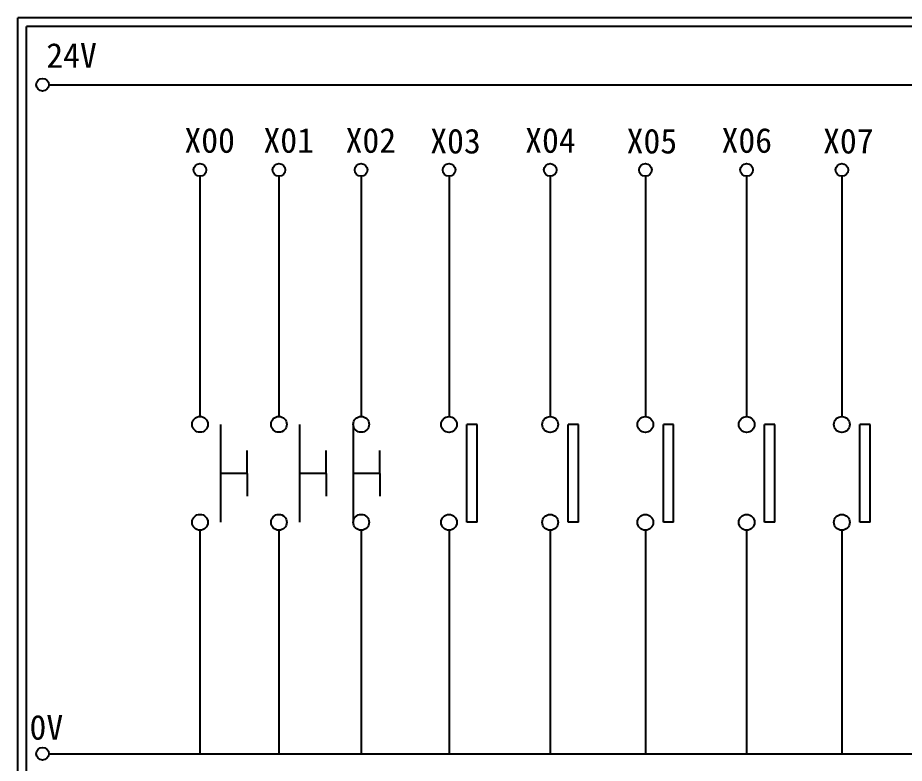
# Model space of a CAD drawing. Extents: x 275 to 562, y 265 to 469.
# Drawn here: x 274.9 to 403.8, y 360.5 to 468.9 of the extents above; entities that cross this region are included whole.
import ezdxf

# ---------------------------------------------------------------- set-up
doc = ezdxf.new("R2010")
doc.units = 0
doc.layers.get('0').update_dxf_attribs({"linetype": 'CONTINUOUS'})
doc.layers.add('圖框層', color=7, linetype='CONTINUOUS')
doc.layers.add('標尺寸層', color=3, linetype='CONTINUOUS')
doc.styles.add('STSL', font='kaiu.ttf')

msp = doc.modelspace()

# ---------------------------------------------------------------- linework, layer by layer
for p, q in [((341.71, 409.78), (340.2, 409.78)), ((356.42, 409.78), (354.91, 409.78)), ((370.26, 409.78), (368.76, 409.78)), ((384.97, 409.78), (383.47, 409.78)), ((398.82, 409.78), (397.31, 409.78)), ((308.26, 402.67), (308.26, 405.98)), ((319.75, 402.67), (319.75, 405.98)), ((327.54, 402.67), (327.54, 405.98)), ((308.26, 402.67), (308.26, 399.36)), ((319.75, 402.67), (319.75, 399.36)), ((327.54, 402.67), (327.54, 399.36)), ((341.71, 395.55), (340.2, 395.55)), ((356.42, 395.55), (354.91, 395.55)), ((370.26, 395.55), (368.76, 395.55)), ((384.97, 395.55), (383.47, 395.55)), ((398.82, 395.55), (397.31, 395.55))]:
    msp.add_line(p, q)
at = {"layer": '圖框層', "color": 7}
for p, q in [((561.9, 468.91), (274.9, 468.91)), ((274.9, 264.95), (274.9, 468.91)), ((560.65, 467.66), (276.15, 467.66)), ((276.15, 266.2), (276.15, 467.66))]:
    msp.add_line(p, q, dxfattribs=at)
at = {"layer": '標尺寸層', "color": 7}
for p, q in [((279.42, 459.17), (557.02, 459.17)), ((301.39, 445.86), (301.39, 410.94)), ((312.87, 445.86), (312.87, 410.94)), ((324.82, 445.86), (324.82, 410.94)), ((337.6, 445.86), (337.6, 410.93)), ((352.31, 445.86), (352.31, 410.93)), ((366.15, 445.86), (366.15, 410.93)), ((380.87, 445.86), (380.87, 410.93)), ((394.71, 445.86), (394.71, 410.93)), ((304.4, 409.79), (304.4, 395.56)), ((315.88, 409.79), (315.88, 395.56)), ((323.67, 409.79), (323.67, 395.56)), ((340.2, 395.55), (340.2, 409.78)), ((341.71, 395.55), (341.71, 409.78)), ((354.91, 395.55), (354.91, 409.78)), ((356.42, 395.55), (356.42, 409.78)), ((368.76, 395.55), (368.76, 409.78)), ((370.26, 395.55), (370.26, 409.78)), ((383.47, 395.55), (383.47, 409.78)), ((384.97, 395.55), (384.97, 409.78)), ((397.31, 395.55), (397.31, 409.78)), ((398.82, 395.55), (398.82, 409.78)), ((308.26, 402.67), (304.4, 402.67)), ((319.75, 402.67), (315.88, 402.67)), ((327.54, 402.67), (323.67, 402.67)), ((301.39, 394.41), (301.39, 361.9)), ((312.87, 394.41), (312.87, 361.9)), ((324.82, 394.41), (324.82, 361.9)), ((337.6, 394.41), (337.6, 361.9)), ((352.31, 394.41), (352.31, 361.9)), ((366.15, 394.41), (366.15, 361.9)), ((380.87, 394.41), (380.87, 361.9)), ((394.71, 394.41), (394.71, 361.9)), ((337.6, 394.4), (337.6, 361.9)), ((352.31, 394.4), (352.31, 361.9)), ((366.15, 394.4), (366.15, 361.9)), ((380.87, 394.4), (380.87, 361.9)), ((394.71, 394.4), (394.71, 361.9)), ((279.63, 361.9), (557.5, 361.9))]:
    msp.add_line(p, q, dxfattribs=at)
for centre, radius in [((278.5, 459.17), 0.92), ((301.39, 446.78), 0.92), ((312.87, 446.78), 0.92), ((324.82, 446.78), 0.92), ((337.6, 446.78), 0.92), ((337.6, 446.78), 0.92), ((352.31, 446.78), 0.92), ((366.15, 446.78), 0.92), ((366.15, 446.78), 0.92), ((380.87, 446.78), 0.92), ((394.71, 446.78), 0.92), ((394.71, 446.78), 0.92), ((301.39, 409.79), 1.15), ((312.87, 409.79), 1.15), ((324.82, 409.79), 1.15), ((337.6, 409.78), 1.15), ((352.31, 409.78), 1.15), ((366.15, 409.78), 1.15), ((380.87, 409.78), 1.15), ((394.71, 409.78), 1.15), ((301.39, 395.56), 1.15), ((312.87, 395.56), 1.15), ((324.82, 395.56), 1.15), ((337.6, 395.55), 1.15), ((352.31, 395.55), 1.15), ((366.15, 395.55), 1.15), ((380.87, 395.55), 1.15), ((394.71, 395.55), 1.15), ((278.5, 361.9), 0.92)]:
    msp.add_circle(centre, radius, dxfattribs=at)

# ---------------------------------------------------------------- texts
at = {"layer": '圖框層', "color": 4, "style": 'STSL'}
for s, p in [('24V', (279.05, 461.63)), ('X00', (299.13, 449.28)), ('X01', (310.62, 449.28)), ('X02', (322.56, 449.28)), ('X03', (334.87, 449.18)), ('X04', (348.67, 449.28)), ('X05', (363.42, 449.18)), ('X06', (377.22, 449.28)), ('X07', (391.98, 449.18)), ('0V', (276.61, 363.95))]:
    msp.add_text(s, height=3.6, dxfattribs=at).set_placement(p)

doc.saveas('drawing.dxf')
